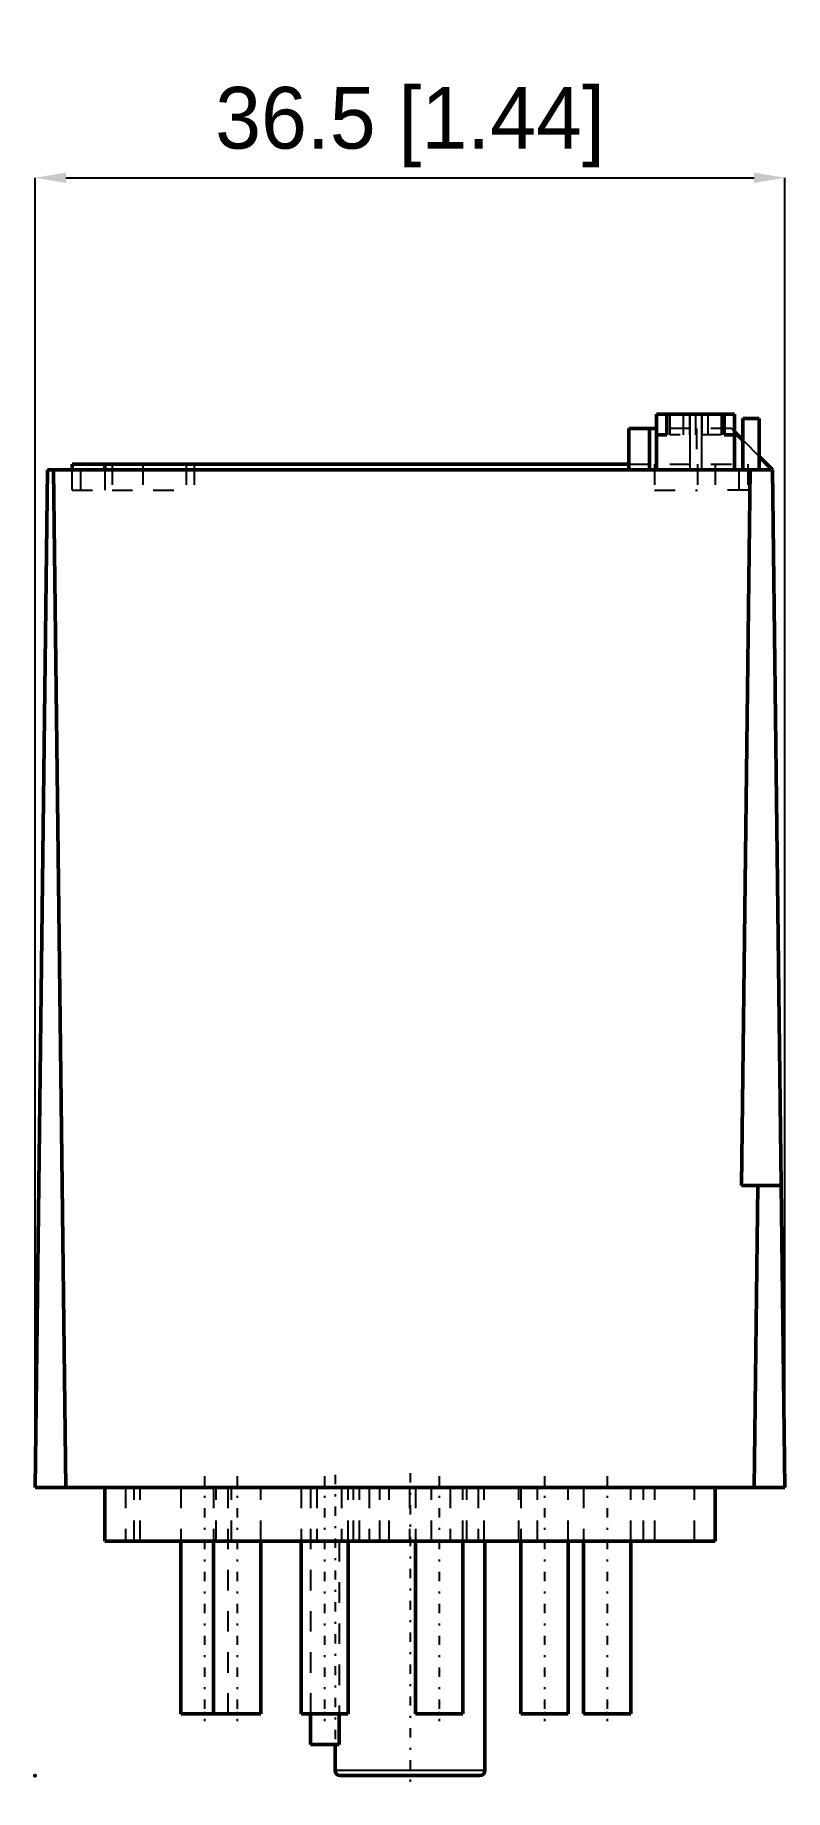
# Model space of a CAD drawing. Header units: millimetres. Extents: x -18.2 to 18.2, y -14.7 to 70.6.
import ezdxf

# ---------------------------------------------------------------- set-up
doc = ezdxf.new("R2010")
doc.units = ezdxf.units.MM
doc.linetypes.add('Center', pattern=[1.5, 0.45, -0.5, 0.05, -0.5])
doc.linetypes.add('Dashed', pattern=[2, 1, -1])
for name, color, linetype, lineweight in [('2d ConnectionPoints', 7, 'Continuous', 50), ('AM_0', 7, 'Continuous', 50), ('AM_4', 3, 'Continuous', 25), ('AM_5', 3, 'Continuous', 25), ('AM_7', 7, 'Center', 25), ('AM_9', 6, 'Dashed', 25)]:
    doc.layers.add(name, color=color, linetype=linetype, lineweight=lineweight)
doc.dimstyles.new('ISO-25', dxfattribs={"dimtxt": 2.5, "dimasz": 2.5, "dimexe": 1.25, "dimexo": 0.625, "dimtad": 1, "dimtxsty": 'Standard', "dimcen": 2.5, "dimadec": 0, "dimazin": 0, "dimtfac": 1, "dimtmove": 0, "dimatfit": 3, "dimfxl": 1, "dimarcsym": 0})

# ---------------------------------------------------------------- blocks, each defined once
blk = doc.blocks.new('*D1')
at = {"layer": 'AM_5', "color": 0, "lineweight": -2}
for p, q in [((-18.25, 0), (-18.25, 63.7)), ((-16.75, 63.7), (16.75, 63.7)), ((18.25, 0), (18.25, 63.7))]:
    blk.add_line(p, q, dxfattribs=at)
at = {"layer": 'AM_5', "color": 0}
for points in [[(-16.75, 63.95), (-16.75, 63.45), (-18.25, 63.7)], [(16.75, 63.45), (16.75, 63.95), (18.25, 63.7)]]:
    blk.add_solid(points, dxfattribs=at)
at = {"layer": 'Defpoints', "color": 0}
for p in [(18.25, 63.7), (-18.25, 0), (18.25, 0)]:
    blk.add_point(p, dxfattribs=at)
at = {"layer": 'AM_5', "color": 0, "insert": (0, 66.165), "char_height": 3, "attachment_point": 5}
blk.add_mtext('36.5 [1.44]', dxfattribs=at)

msp = doc.modelspace()

# ---------------------------------------------------------------- linework, layer by layer
at = {"layer": '2d ConnectionPoints'}
for p in [(0, 0), (-10, -11), (-8.413, -11), (-8.413, -11), (-4.154, -11), (-4.154, -11), (1.423, -11), (1.423, -11), (6.549, -11), (6.549, -11), (9.595, -11), (9.595, -11), (-18.25, -14)]:
    msp.add_point(p, dxfattribs=at)
at = {"layer": 'AM_0'}
for p, q in [((12, 52.2), (12, 49.5)), ((12, 52.2), (15.8, 52.2)), ((12.5, 52.2), (12.5, 51.2)), ((15.3, 52.2), (15.3, 51.2)), ((15.8, 49.5), (15.8, 52.2)), ((12, 51.5), (10.65, 51.5)), ((10.65, 51.5), (10.65, 49.5)), ((11.65, 51.5), (11.65, 49.5)), ((16.2, 50.945), (15.8, 51.345)), ((16.2, 52), (17, 52)), ((16.2, 52), (16.2, 49.5)), ((17, 52), (17, 49.5)), ((12, 51.2), (12.5, 51.2)), ((15.3, 51.2), (15.8, 51.2)), ((-17.645, 49.5), (-18.25, 0)), ((-17.645, 49.5), (17.645, 49.5)), ((-16.75, 0), (-17.355, 49.5)), ((-16.45, 49.77), (10.65, 49.77)), ((-16.45, 49.77), (-16.45, 49.5)), ((-14.85, 49.77), (-14.85, 49.5)), ((16.555, 49.5), (16.13, 14.7)), ((17.645, 49.5), (17, 50.145)), ((18.25, 0), (17.645, 49.5)), ((16.13, 14.7), (18.07, 14.7)), ((16.93, 14.7), (16.75, 0)), ((-18.25, 0), (18.25, 0)), ((-14.85, 0), (-14.85, -2.6)), ((14.85, -2.6), (14.85, 0)), ((-14.85, -2.6), (14.85, -2.6)), ((-11.15, -2.6), (-11.15, -11)), ((-9.563, -2.6), (-9.563, -11)), ((-7.263, -11), (-7.263, -2.6)), ((-5.304, -2.6), (-5.304, -11)), ((-3.004, -11), (-3.004, -2.6)), ((0.273, -2.6), (0.273, -11)), ((2.573, -11), (2.573, -2.6)), ((3.65, -13.75), (3.65, -2.6)), ((5.399, -2.6), (5.399, -11)), ((7.699, -11), (7.699, -2.6)), ((8.445, -2.6), (8.445, -11)), ((10.745, -11), (10.745, -2.6)), ((-11.15, -11), (-7.263, -11)), ((-5.304, -11), (-3.004, -11)), ((-4.85, -11), (-4.85, -12.5)), ((-3.453, -11), (-3.453, -12.5)), ((0.273, -11), (2.573, -11)), ((5.399, -11), (7.699, -11)), ((8.445, -11), (10.745, -11)), ((-4.85, -12.5), (-3.453, -12.5)), ((-3.65, -12.5), (-3.65, -13.75)), ((3.4, -14), (-3.4, -14))]:
    msp.add_line(p, q, dxfattribs=at)
for centre, start, end in [((-3.4, -13.75), 180, 270), ((3.4, -13.75), 270, 0)]:
    msp.add_arc(centre, 0.25, start, end, dxfattribs=at)
at = {"layer": 'AM_4'}
for p, q in [((13.617, 52.2), (13.617, 49.5)), ((14.183, 52.2), (14.183, 49.5)), ((3.65, -13.75), (-3.65, -13.75))]:
    msp.add_line(p, q, dxfattribs=at)
at = {"layer": 'AM_7'}
for p, q in [((-10, 0.55), (-10, -11.55)), ((-8.413, 0.55), (-8.413, -11.55)), ((-4.154, 0.55), (-4.154, -11.55)), ((-3.65, 0.625), (-3.65, -13.125)), ((0, 0.7), (0, -14.7)), ((1.423, 0.55), (1.423, -11.55)), ((6.549, 0.55), (6.549, -11.55)), ((9.595, 0.55), (9.595, -11.55))]:
    msp.add_line(p, q, dxfattribs=at)
at = {"layer": 'AM_9'}
for p, q in [((12.65, 52.2), (12.65, 51.2)), ((13.3, 52.2), (13.3, 51.2)), ((13.6, 52.2), (13.6, 51.2)), ((13.9, 52.2), (13.9, 51.2)), ((14.2, 52.2), (14.2, 51.2)), ((14.5, 52.2), (14.5, 51.2)), ((15.15, 52.2), (15.15, 51.2)), ((15.645, 51.5), (12, 51.5)), ((13.95, 51.5), (13.95, 49.5)), ((15.8, 51.345), (15.645, 51.5)), ((15.15, 51.2), (12.65, 51.2)), ((17, 50.145), (16.2, 50.945)), ((-16.45, 48.5), (-16.45, 49.5)), ((-16.02, 48.5), (-16.02, 49.5)), ((-14.85, 49.5), (-14.85, 48.5)), ((-14.5, 49.77), (-14.5, 48.5)), ((-13, 49.77), (-13, 48.5)), ((-10.9, 49.77), (-10.9, 48.5)), ((-10.5, 49.77), (-10.5, 48.5)), ((10.65, 49.77), (16.45, 49.77)), ((11.9, 49.77), (11.9, 48.5)), ((14, 49.77), (14, 48.5)), ((14.85, 49.77), (14.85, 48.5)), ((16.02, 48.5), (16.02, 49.5)), ((16.45, 49.77), (16.45, 48.5)), ((-16.45, 48.5), (-14.85, 48.5)), ((-14.5, 48.5), (-10.5, 48.5)), ((11.9, 48.5), (14, 48.5)), ((16.45, 48.5), (14.85, 48.5)), ((-13.85, 0), (-13.85, -2.6)), ((-13.421, -2.6), (-13.421, 0)), ((-13.139, -2.6), (-13.139, 0)), ((-11.15, 0), (-11.15, -2.6)), ((-9.563, 0), (-9.563, -2.6)), ((-9.442, -2.6), (-9.442, 0)), ((-8.85, -11), (-8.85, 0)), ((-8.686, -2.6), (-8.686, 0)), ((-7.263, -2.6), (-7.263, 0)), ((-5.304, 0), (-5.304, -2.6)), ((-4.85, 0), (-4.85, -11)), ((-4.535, 0), (-4.535, -2.6)), ((-3.328, 0), (-3.328, -2.6)), ((-3.004, -2.6), (-3.004, 0)), ((-2.746, -2.6), (-2.746, 0)), ((-2.465, -2.6), (-2.465, 0)), ((-1.99, 0), (-1.99, -2.6)), ((-1.475, -2.6), (-1.475, 0)), ((-1.009, -2.6), (-1.009, 0)), ((-0.02, 0), (-0.02, -2.6)), ((0.273, 0), (0.273, -2.6)), ((1.047, -2.6), (1.047, 0)), ((1.957, 0), (1.957, -2.6)), ((2.573, -2.6), (2.573, 0)), ((2.771, -2.6), (2.771, 0)), ((3.312, 0), (3.312, -2.6)), ((3.616, -2.6), (3.616, 0)), ((5.295, -2.6), (5.295, 0)), ((5.399, 0), (5.399, -2.6)), ((6.205, -2.6), (6.205, 0)), ((7.699, -2.6), (7.699, 0)), ((8.445, 0), (8.445, -2.6)), ((10.745, -2.6), (10.745, 0)), ((11.373, -2.6), (11.373, 0)), ((11.914, -2.6), (11.914, 0)), ((13.841, -2.6), (13.841, 0)), ((-3.453, -2.6), (-3.453, -11))]:
    msp.add_line(p, q, dxfattribs=at)

# ---------------------------------------------------------------- dimensions: what is measured, and where the dimension line sits
at = {"layer": 'AM_5'}
dim = msp.add_linear_dim(base=(18.25, 63.7), p1=(-18.25, 0), p2=(18.25, 0), text='36.5 [1.44]', dimstyle='ISO-25', override={"dimtxt": 3, "dimasz": 1.5, "dimexe": 0, "dimexo": 0, "dimgap": 0.9}, dxfattribs=at)
dim.commit()
dim.dimension.update_dxf_attribs({"geometry": '*D1', "text_midpoint": (0, 63.7), "dimtype": 160})

doc.saveas('drawing.dxf')
